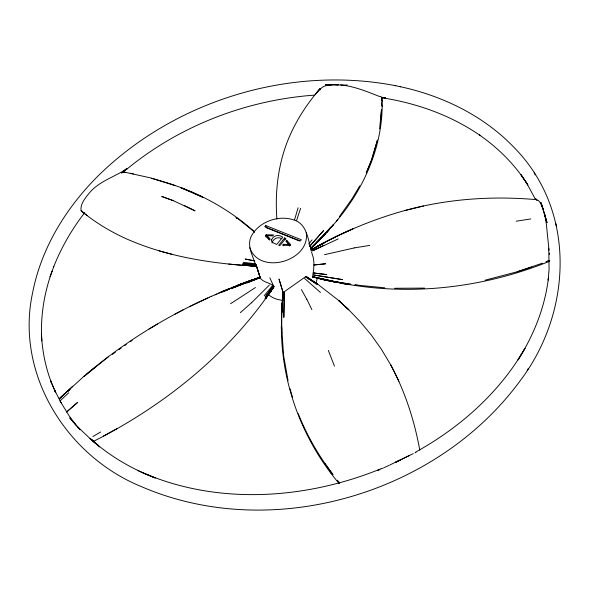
<?xml version="1.0" encoding="UTF-8"?>
<svg xmlns="http://www.w3.org/2000/svg" width="590" height="590" viewBox="0 0 590 590"><rect width="100%" height="100%" fill="white"/><g stroke="black" fill="none" stroke-linecap="round" stroke-linejoin="round"><path stroke-width="0.89" d="M281.386 328.674L281.799 307.928M281.511 319.979L281.659 311.255L281.482 314.743M281.592 319.618L281.666 329.965L281.74 312.759L283.193 292.507L305.546 276.74L317.022 283.761M281.452 320.038L281.482 323.438M381.59 105.013L381.634 102.667M281.482 316.594L281.541 313.069M282.168 302.7L281.777 309.706L281.939 306.291M382.018 106.421L382.055 105.241M281.939 306.136L282.027 304.411M281.732 309.721L281.828 308.002M281.71 309.573L281.821 307.832M282.197 302.862L282.78 295.87M282.389 301.114L282.507 299.432M282.566 299.137L281.74 312.759L283.193 292.507L282.949 294.211M380.808 119.224L381.472 109.725L379.606 128.834M282.293 301.033L282.595 297.655M282.757 299.285L282.912 297.626M283.171 294.698L283.362 292.655L282.78 296.025M282.684 297.699L283.193 292.714L278.996 279.033L283.141 292.566M272.152 243.028C272.816 238.758 278.2 236.125 281.858 238.81M345.062 283.864L327.605 280.604L312.567 276.953L313.673 269.549L313.924 262.933L313.386 257.97L311.8 252.808M294.58 219.768L298.09 207.769M50.401 275.958L50.12 276.754L52.075 271.164C44.611 291.836 40.747 313.91 41.573 335.909M317.273 278.65L316.07 282.396A27.177 20.613 -17.5 0 1 315.392 283.871M296.667 220.284L300.583 208.381M51.795 271.931L53.845 266.385M53.557 267.159C61.22 247.557 71.928 229.215 84.746 212.555M312.567 276.953L320.001 278.546L312.663 276.754M359.745 185.924L352.068 198.793L339.339 216.729M395.787 85.742C291.025 65.387 177.288 99.732 100.462 173.593C67.231 205.873 41.403 247.099 32.568 292.972C15.119 373.706 66.316 455.834 141.025 486.47C271.326 542.977 437.234 494.368 520.469 380.351C571.865 312.28 576.644 211.596 514.893 148.333C484.53 116.156 443.134 95.971 400.226 86.678M527.187 370.328L528.198 368.669M270.146 292.249L273.878 286.637C270.567 282.182 262.565 282.802 259.969 277.425L231.096 288.65L259.187 277.713L245.868 282.676M273.583 285.966L265.426 297.434L273.583 285.966L269.822 277.875M273.332 285.7L265.102 296.903M265.758 298.437L273.878 286.637L265.478 298.68L273.642 287.101L272.838 287.448M265.699 298.57L273.849 286.814C229.068 353.587 164.581 405.455 93.176 441.519L76.457 425.67M270.648 290.995L273.244 287.286L271.71 289.41M347.296 84.923C340.024 85.926 324.146 82.062 319.861 90.012M267.617 295.074L269.659 292.242M267.594 295.155L269.63 292.382M264.246 295.708L272.772 285.258M336.669 220.962C364.723 187.539 383.301 144.764 382.15 100.698C382.711 98.117 381.944 96.391 379.053 96.317C374.48 94.518 369.915 92.689 365.298 91.015C357.341 88.168 349.155 85.749 340.718 84.945M337.753 219.723L324.389 235.13L310.738 248.648M289.1 244.562L283.303 244.319L282.566 245.226L289.926 245.455L290.605 244.614L286.629 240.241L285.892 241.14L289.1 244.562L289.557 246.074M284.675 237.947L278.687 245.293L279.785 245.742L285.774 238.39L284.675 237.947L285.14 239.466M308.732 243.98L312.103 239.865M266.06 237.106L265.566 235.602L266.245 234.776L273.502 234.96L272.772 235.853L267.071 235.661L267.801 237.925L269.667 239.924M265.766 225.557L264.77 226.752L300.34 240.978L301.328 239.746L265.766 225.557L266.488 227.777L299.447 240.963M320.134 88.611L315.466 94.171L320.031 88.766C306.195 104.644 294.712 122.654 287.094 142.33L286.865 142.913C277.779 167.132 274.918 193.373 276.902 219.089M332.259 225.992L333.343 224.709L331.101 227.253M328.637 229.672L330.857 227.098L321.712 237.313L310.576 248.545M328.903 230.004L326.683 232.578M243.412 265.367C202.731 262.181 161.734 254.887 124.372 237.918L123.878 237.681C108.59 230.491 94.053 221.626 81.088 210.77C79.96 203.882 85.771 197.436 89.85 192.355C99.769 181.005 114.814 176.838 126.843 168.725L122.241 172.752M324.316 234.931L325.459 233.655M326.631 232.394L328.918 229.857M323.209 236.376L325.533 233.854M326.358 232.231L310.62 248.493M321.616 237.556L326.285 232.504M318.386 241.399L319.566 240.123L317.14 242.63M314.603 245.108L315.805 243.862L312.058 247.571L313.297 246.31M316.852 242.357L321.712 237.313L311.844 247.313M269.431 284.992L251.473 302.84M59.214 398.803L64.561 393.7M315.805 243.707L314.536 244.931L317.073 242.475M311.926 247.357L310.635 248.596L312.022 247.446M310.517 248.678L311.778 247.483L310.554 248.641M67.334 391.229L59.273 398.833L83.264 376.929M65.881 392.461L72.695 386.229M59.826 401.097L68.742 392.733M310.797 248.781L312.103 247.557M67.54 391.59L70.571 388.817M67.562 391.568L69.605 389.702M240.359 312.656L251.458 302.781M83.728 376.531L85.108 375.351M86.523 374.156C123.081 343.181 164.19 317.737 207.783 297.906M126.474 169.463C179.345 125.832 246.303 99.998 314.566 95.123M95.086 367.216L83.809 376.56L108.604 356.633M123.022 171.749L126.843 168.725L121.452 173.143M123 171.779L126.843 168.725L123.17 171.823L150.664 177.922L169.905 183.645L181.344 187.731A328.062 218.824 -20.1 0 1 213.624 202.739C228.205 210.859 241.915 220.549 254.364 231.664M112.447 354.347L115.316 352.23M118.959 349.627L121.142 348.107M124.815 345.548L126.275 344.531M130.67 341.47L132.131 340.452M255.463 287.522L230.587 303.725M149.13 329.014L157.493 323.984M92.895 436.526L100.647 432.013M413.295 453.614L389.68 465.075M311.476 249.762C340.695 232.821 372.076 219.642 404.615 210.593M311.373 249.872L324.006 242.874L311.542 249.791M415.751 452.051C460.104 427.499 499.619 392.527 525.012 348.277L518.013 359.893C533.869 335.091 545.02 307.021 548.479 277.683L548.199 280.095L549.084 269.291L548.744 248.176M311.564 249.74L323.954 242.792L310.797 250.101L323.91 242.8M415.05 452.825L415.987 452.397M103.449 436.069L117.336 428.458M312.951 248.995L323.836 243.043M174.478 314.441L183.062 309.898M323.925 242.763L338.262 235.506L323.888 242.792M323.785 245.27L312.545 250.883L338.166 238.928M189.434 306.704L209.539 297.213M400.057 460.193L395.418 462.398L409.099 455.65M395.418 462.398L399.681 460.362M384.208 467.59L388.972 465.399M377.696 470.584L379.945 469.537M209.524 297.08L211.375 296.232M383.434 467.959L381.597 468.777M211.36 296.372L229.982 288.532L220.66 292.375M215.099 294.771L216.972 293.953M218.765 293.001L220.616 292.205M222.474 291.46L224.325 290.663M229.385 289.048L226.899 290.088L229.37 289.056M230.012 288.355L222.563 291.431L259.784 277.263L256.289 278.465M228.057 289.107L229.916 288.348M231.841 287.765L233.087 287.256L229.953 288.481M233.721 286.998L252.505 279.793M239.341 284.793L237.482 285.553L243.095 283.362M220.631 292.33L222.519 291.563M549.637 261.237C485.85 287.065 414.962 295.988 347.031 284.21M230.211 288.702L236.841 286.062M231.804 287.596L241.163 283.96M381.088 468.696C304.396 500.084 213.845 505.704 137.477 470.341M241.229 284.092L244.961 282.647M549.718 260.352L545.971 261.812L549.511 260.463M542.889 208.454C541.738 206.257 539.474 199.155 536.959 200.342M244.946 282.551L248.715 281.165M245.005 282.514L237.49 285.383L252.557 279.771M542.431 263.169L517.224 271.769L485.127 280.176M243.043 283.237L246.827 281.828M246.886 281.991L256.34 278.443M254.386 279.129L260.028 277.175L256.193 265.117L242.733 264.224L256.2 265.198M250.654 280.597L251.915 280.147L246.856 281.946M260.028 277.175L258.184 277.787L259.998 277.153M258.199 277.897L260.035 277.263M258.184 277.787L260.006 277.175L256.185 265.117L260.006 277.175M531.686 267.056L517.224 271.769M324.478 254.696L354.221 247.94M423.524 205.991L404.666 210.586C447.707 198.719 492.879 195.732 537.261 199.722M81.848 210.932L81.184 210.844M354.229 247.889L369.724 245.425M516.257 221.198L530.764 218.927M424.571 288.112L394.585 288.274M338.446 84.805L335.835 84.731M256.362 265.766L242.925 265.05L256.37 265.721M331.13 84.997L325.451 84.805L337.9 84.776M256.539 265.943L243.124 265.227L256.451 265.913M256.502 266.031L243.345 265.33L256.539 266.009M254.415 265.861L256.134 265.957L254.334 265.802M256.665 266.083L243.928 265.382L255.728 266.068M242.91 265.013L256.385 265.825M282.935 300.295C277.455 299.919 271.879 297.965 267.882 294.093M384.746 287.824L354.833 284.918L358.816 285.427M228.743 264.091L243.523 265.382M256.178 264.718L242.903 263.346L255.573 264.637M243.264 262.329L255.101 263.73M349.022 284.646L341.168 283.303M381.981 97.416L385.499 98.051L381.885 97.35L385.499 98.051L382.261 97.527M333.38 281.814L335.334 282.153L327.605 280.604M345.069 283.982L347.038 284.321M335.238 281.71L350.888 284.321L331.388 280.958L312.56 276.666L335.238 281.71L319.942 278.458M385.934 98.412C419.365 104.12 452.021 116.06 480.017 135.39L479.353 134.926C498.572 148.238 515.446 165.119 527.858 184.995L521 174.669L526.634 183.062L535.484 199.398M335.297 281.828L339.626 282.603M381.973 97.394L382.01 98.279L381.929 97.387L385.499 98.051M339.169 282.721L341.086 283.075M123.487 172.295L125.006 172.582M254.792 260.928L245.241 259.032L254.179 260.817M323.807 279.697L327.605 280.516M329.552 281.017L331.462 281.408M395.329 85.646L400.713 86.782M130.331 173.261L133.421 173.917M320.016 278.805L325.709 280.176M331.418 281.231L333.365 281.666M329.493 280.825L325.651 279.94L327.575 280.405M323.814 279.734L320.023 278.841M312.553 276.806L316.196 277.765M319.979 278.687L318.099 278.178L327.598 280.479M321.86 279.07L323.763 279.557M172.022 254.32L159.241 250.875M151.682 178.313L175.186 185.644M173.32 200.666L161.741 196.463L173.327 200.681L195.091 210.873L184.382 205.504M306.328 276.776L317.317 283.93L306.328 276.776L306.571 277.661M142.706 472.715L155.251 477.981C131.939 468.976 109.939 456.269 91.317 439.521M306.129 276.681L316.646 283.65L306.129 276.681L311.373 279.962M305.546 276.74L315.687 283.576M308.769 278.62L306.542 277.138L312.361 280.995M310.252 279.616L317.678 284.572L313.88 282.02M307.316 277.919L308.806 278.937M317.376 283.96L338.52 300.34L348.823 309.839L360.372 321.845L371.213 334.928L381.28 349.096L390.75 364.893C405.005 391.458 414.409 420.434 419.77 450.059M237.453 218.212L254.496 231.988M81.273 210.873L87.143 215.571M304.588 278.473L320.488 292.515M91.915 440.022L97.903 445.192L91.03 439.233M90.381 438.68L97.903 445.192L89.99 438.333M252.985 230.631L254.578 232.047M92.873 441.003L99.459 446.947M348.823 309.839L338.756 300.568L348.528 309.558M267.071 235.661L270.176 239.002L269.438 239.894L265.566 235.602M77.821 427.182L80.211 429.793L69.797 417.882L76.095 425.265L69.65 416.628L61.227 402.926L54.664 390.285L55.659 392.564L50.659 380.919L55.659 392.564M290.155 245.639L287.323 242.512L286.629 240.241M339.11 483.564C302.154 439.616 280.892 382.748 281.378 325.223M337.355 480.245L339.582 483.026M330.415 472.199L331.462 473.6M60.453 401.849L61.205 402.852M324.773 463.246L332.981 474.625C318.777 455.937 306.881 435.479 298.245 413.634M534.09 172.966L535.292 174.898M311.151 251.642L311.483 252.203M301.431 289.587L306.756 299.226M398.892 381.28L390.75 364.893M306.793 299.196L311.881 309.639M311.033 249.452C307.877 238.839 306.785 224.185 294.322 220.114C287.559 217.651 280.125 217.71 273.207 219.495C264.667 221.906 256.613 227.039 252.07 234.827C245.882 244.703 252.852 255.573 255.721 265.249M535.786 198.506L536.413 200.099M328.335 350.379L334.464 366.183M51.632 383.19C45.541 367.386 42.126 350.578 41.462 333.66L41.824 340.991M249.784 247.704C259.445 275.832 310.65 261.112 306.225 232.504M544.806 215.055L544.386 213.322L546.945 222.614L540.964 202.776L543.051 208.867M540.964 202.776L543.501 210.217L543.353 209.738M266.245 234.776L266.982 237.04M283.303 244.319L283.775 245.831M290.103 388.899L292.485 397.159M543.818 211.36L546.945 222.614M288.031 380.579L283.606 355.564L281.614 326.477L281.791 333.409M544.968 215.866L546.384 224.34L549.017 250.226M555.891 223.617L556.363 226.036M549.386 253.044L549.615 254.496M381.538 97.357L381.582 100.337L381.538 97.357L381.56 98.006M281.371 326.949L281.437 328.66M381.487 98.169L381.524 99.813M382.04 100.543L382.047 101.723M284.277 292.367L283.849 317.317L284.277 292.367M282.241 302.847L282.116 304.543L282.249 302.81M271.562 239.901L271.843 242.106L276.703 244.489L282.691 237.151C278.945 234.223 273.222 235.226 271.562 239.901M377.423 140.177L371.634 159.861L366.257 172.907L371.626 159.838L377.423 140.177M273.856 286.438L265.758 298.193L273.856 286.438M266.083 297.198L265.058 298.614L266.075 297.227M323.438 230.712L309.691 246.332L323.438 230.712M77.371 402.594L66.714 411.916L77.371 402.594M352.909 228.839L338.306 235.499L352.923 228.817M225.24 290.774L222.762 291.807L225.24 290.774M258.634 278.251L246.812 282.942L260.02 277.72L258.634 278.251M314.057 264.954L325.474 263.804L314.057 264.954M250.816 265.566L245.551 265.212L250.875 265.603M314.64 273.096L313.216 272.956L326.794 274.593L314.64 273.096M123.052 171.852L124.143 172.051L123.052 171.852M342.532 279.623L313.688 274.999L342.532 279.623M192.008 192.274L180.857 187.745L202.776 197.281L192.008 192.274M237.453 218.639L236.118 217.703L237.453 218.639"/></g></svg>
